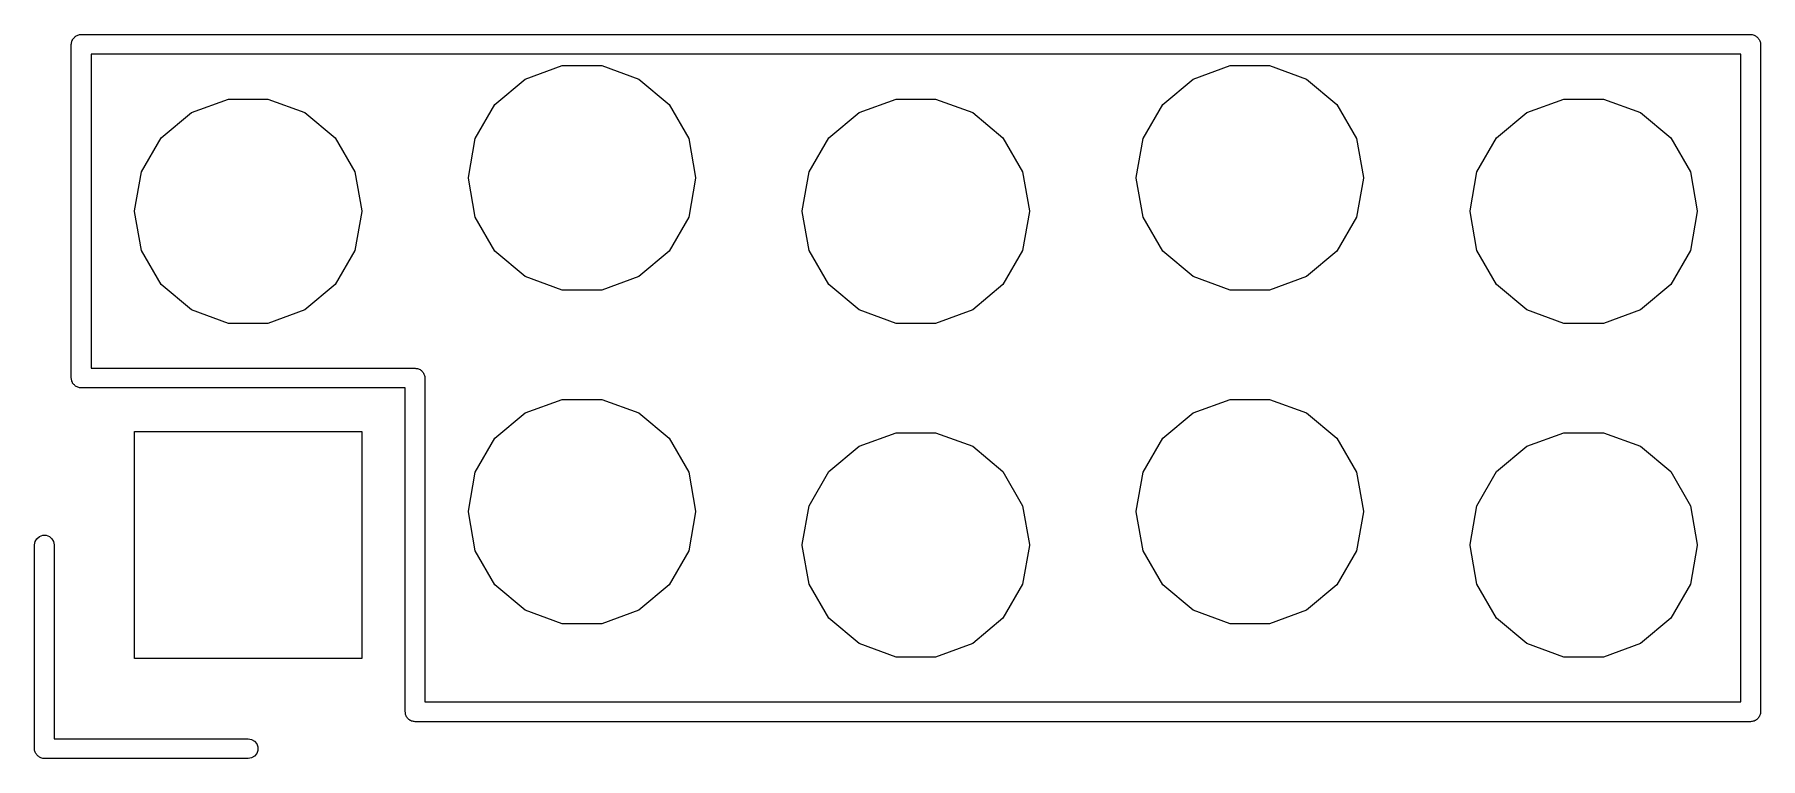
# Model space of a CAD drawing. Extents: x 94.7 to 182.4, y -163.6 to -70.2.
# Drawn here: x 129.88 to 143, y -138.12 to -132.62 of the extents above; entities that cross this region are included whole.
import ezdxf

# ---------------------------------------------------------------- set-up
doc = ezdxf.new("R2010")
doc.units = 0
doc.header["$MEASUREMENT"] = 0
doc.layers.add('BLACK', color=7, linetype='CONTINUOUS')

msp = doc.modelspace()

# ---------------------------------------------------------------- linework, layer by layer
at = {"layer": 'Black'}
for p, q in [((130.155, -132.69), (130.156, -132.684)), ((130.155, -135.23), (130.155, -132.69)), ((130.156, -132.677), (130.158, -132.671)), ((130.156, -132.684), (130.156, -132.677)), ((130.158, -132.671), (130.16, -132.664)), ((130.16, -132.664), (130.163, -132.659)), ((130.163, -132.659), (130.165, -132.653)), ((130.165, -132.653), (130.169, -132.647)), ((130.169, -132.647), (130.173, -132.642)), ((130.173, -132.642), (130.178, -132.638)), ((130.178, -132.638), (130.182, -132.633)), ((130.182, -132.633), (130.187, -132.629)), ((130.187, -132.629), (130.193, -132.625)), ((130.193, -132.625), (130.199, -132.623)), ((130.199, -132.623), (130.204, -132.62)), ((130.204, -132.62), (130.211, -132.618)), ((130.211, -132.618), (130.217, -132.616)), ((130.217, -132.616), (130.224, -132.616)), ((130.224, -132.616), (130.23, -132.615)), ((130.23, -132.615), (142.93, -132.615)), ((142.93, -132.615), (142.936, -132.616)), ((142.936, -132.616), (142.943, -132.616)), ((142.943, -132.616), (142.949, -132.618)), ((142.949, -132.618), (142.956, -132.62)), ((142.956, -132.62), (142.961, -132.623)), ((142.961, -132.623), (142.968, -132.625)), ((142.968, -132.625), (142.973, -132.629)), ((142.973, -132.629), (142.978, -132.633)), ((142.978, -132.633), (142.982, -132.638)), ((142.982, -132.638), (142.987, -132.642)), ((142.987, -132.642), (142.991, -132.647)), ((142.991, -132.647), (142.995, -132.653)), ((142.995, -132.653), (142.997, -132.659)), ((142.997, -132.659), (143, -132.664)), ((143, -132.664), (143.002, -132.671)), ((143.002, -132.671), (143.004, -132.677)), ((143.004, -132.677), (143.004, -132.684)), ((143.004, -132.684), (143.005, -132.69)), ((143.005, -132.69), (143.005, -137.77)), ((142.855, -132.765), (130.305, -132.765)), ((130.305, -132.765), (130.305, -135.155)), ((133.608, -132.955), (133.89, -132.852)), ((133.89, -132.852), (134.19, -132.852)), ((134.19, -132.852), (134.472, -132.955)), ((138.688, -132.955), (138.97, -132.852)), ((138.97, -132.852), (139.27, -132.852)), ((139.27, -132.852), (139.552, -132.955)), ((142.855, -137.695), (142.855, -132.765)), ((133.378, -133.148), (133.608, -132.955)), ((134.472, -132.955), (134.702, -133.148)), ((138.458, -133.148), (138.688, -132.955)), ((139.552, -132.955), (139.782, -133.148)), ((131.068, -133.209), (131.35, -133.106)), ((131.35, -133.106), (131.65, -133.106)), ((131.65, -133.106), (131.932, -133.209)), ((136.148, -133.209), (136.43, -133.106)), ((136.43, -133.106), (136.73, -133.106)), ((136.73, -133.106), (137.012, -133.209)), ((141.228, -133.209), (141.51, -133.106)), ((141.51, -133.106), (141.81, -133.106)), ((141.81, -133.106), (142.092, -133.209)), ((130.838, -133.402), (131.068, -133.209)), ((131.932, -133.209), (132.162, -133.402)), ((133.228, -133.407), (133.378, -133.148)), ((134.702, -133.148), (134.852, -133.407)), ((135.918, -133.402), (136.148, -133.209)), ((137.012, -133.209), (137.242, -133.402)), ((138.308, -133.407), (138.458, -133.148)), ((139.782, -133.148), (139.932, -133.407)), ((140.998, -133.402), (141.228, -133.209)), ((142.092, -133.209), (142.322, -133.402)), ((130.688, -133.661), (130.838, -133.402)), ((132.162, -133.402), (132.312, -133.661)), ((133.176, -133.703), (133.228, -133.407)), ((134.852, -133.407), (134.904, -133.703)), ((135.768, -133.661), (135.918, -133.402)), ((137.242, -133.402), (137.392, -133.661)), ((138.256, -133.703), (138.308, -133.407)), ((139.932, -133.407), (139.984, -133.703)), ((140.848, -133.661), (140.998, -133.402)), ((142.322, -133.402), (142.472, -133.661)), ((130.636, -133.957), (130.688, -133.661)), ((132.312, -133.661), (132.364, -133.957)), ((135.716, -133.957), (135.768, -133.661)), ((137.392, -133.661), (137.444, -133.957)), ((140.796, -133.957), (140.848, -133.661)), ((142.472, -133.661), (142.524, -133.957)), ((133.176, -133.709), (133.176, -133.703)), ((133.228, -134.005), (133.176, -133.709)), ((134.904, -133.709), (134.852, -134.005)), ((134.904, -133.703), (134.904, -133.709)), ((138.256, -133.709), (138.256, -133.703)), ((138.308, -134.005), (138.256, -133.709)), ((139.984, -133.709), (139.932, -134.005)), ((139.984, -133.703), (139.984, -133.709)), ((130.636, -133.963), (130.636, -133.957)), ((130.688, -134.259), (130.636, -133.963)), ((132.364, -133.963), (132.312, -134.259)), ((132.364, -133.957), (132.364, -133.963)), ((133.378, -134.264), (133.228, -134.005)), ((134.852, -134.005), (134.702, -134.264)), ((135.716, -133.963), (135.716, -133.957)), ((135.768, -134.259), (135.716, -133.963)), ((137.444, -133.963), (137.392, -134.259)), ((137.444, -133.957), (137.444, -133.963)), ((138.458, -134.264), (138.308, -134.005)), ((139.932, -134.005), (139.782, -134.264)), ((140.796, -133.963), (140.796, -133.957)), ((140.848, -134.259), (140.796, -133.963)), ((142.524, -133.963), (142.472, -134.259)), ((142.524, -133.957), (142.524, -133.963)), ((130.838, -134.518), (130.688, -134.259)), ((132.312, -134.259), (132.162, -134.518)), ((133.608, -134.457), (133.378, -134.264)), ((134.702, -134.264), (134.472, -134.457)), ((135.918, -134.518), (135.768, -134.259)), ((137.392, -134.259), (137.242, -134.518)), ((138.688, -134.457), (138.458, -134.264)), ((139.782, -134.264), (139.552, -134.457)), ((140.998, -134.518), (140.848, -134.259)), ((142.472, -134.259), (142.322, -134.518)), ((131.068, -134.711), (130.838, -134.518)), ((132.162, -134.518), (131.932, -134.711)), ((133.89, -134.56), (133.608, -134.457)), ((134.19, -134.56), (133.89, -134.56)), ((134.472, -134.457), (134.19, -134.56)), ((136.148, -134.711), (135.918, -134.518)), ((137.242, -134.518), (137.012, -134.711)), ((138.97, -134.56), (138.688, -134.457)), ((139.27, -134.56), (138.97, -134.56)), ((139.552, -134.457), (139.27, -134.56)), ((141.228, -134.711), (140.998, -134.518)), ((142.322, -134.518), (142.092, -134.711)), ((131.35, -134.814), (131.068, -134.711)), ((131.932, -134.711), (131.65, -134.814)), ((136.43, -134.814), (136.148, -134.711)), ((137.012, -134.711), (136.73, -134.814)), ((141.51, -134.814), (141.228, -134.711)), ((142.092, -134.711), (141.81, -134.814)), ((131.65, -134.814), (131.35, -134.814)), ((136.73, -134.814), (136.43, -134.814)), ((141.81, -134.814), (141.51, -134.814)), ((130.156, -135.236), (130.155, -135.23)), ((130.156, -135.243), (130.156, -135.236)), ((130.305, -135.155), (132.77, -135.155)), ((132.77, -135.155), (132.776, -135.156)), ((132.776, -135.156), (132.783, -135.156)), ((132.783, -135.156), (132.789, -135.158)), ((132.789, -135.158), (132.796, -135.16)), ((132.796, -135.16), (132.801, -135.163)), ((132.801, -135.163), (132.808, -135.165)), ((132.808, -135.165), (132.813, -135.169)), ((132.813, -135.169), (132.818, -135.173)), ((132.818, -135.173), (132.822, -135.178)), ((132.822, -135.178), (132.827, -135.182)), ((132.827, -135.182), (132.831, -135.187)), ((132.831, -135.187), (132.835, -135.193)), ((132.835, -135.193), (132.837, -135.199)), ((132.837, -135.199), (132.84, -135.204)), ((132.84, -135.204), (132.842, -135.211)), ((132.842, -135.211), (132.844, -135.217)), ((132.844, -135.217), (132.844, -135.224)), ((132.844, -135.224), (132.845, -135.23)), ((132.845, -135.23), (132.845, -137.695)), ((130.158, -135.249), (130.156, -135.243)), ((130.16, -135.256), (130.158, -135.249)), ((130.163, -135.261), (130.16, -135.256)), ((130.165, -135.268), (130.163, -135.261)), ((130.169, -135.273), (130.165, -135.268)), ((130.173, -135.278), (130.169, -135.273)), ((130.178, -135.282), (130.173, -135.278)), ((130.182, -135.287), (130.178, -135.282)), ((130.187, -135.291), (130.182, -135.287)), ((130.193, -135.295), (130.187, -135.291)), ((130.199, -135.297), (130.193, -135.295)), ((130.204, -135.3), (130.199, -135.297)), ((130.211, -135.302), (130.204, -135.3)), ((130.217, -135.304), (130.211, -135.302)), ((130.224, -135.304), (130.217, -135.304)), ((130.23, -135.305), (130.224, -135.304)), ((132.695, -135.305), (130.23, -135.305)), ((132.695, -137.77), (132.695, -135.305)), ((133.378, -135.688), (133.608, -135.495)), ((133.608, -135.495), (133.89, -135.392)), ((133.89, -135.392), (134.19, -135.392)), ((134.19, -135.392), (134.472, -135.495)), ((134.472, -135.495), (134.702, -135.688)), ((138.458, -135.688), (138.688, -135.495)), ((138.688, -135.495), (138.97, -135.392)), ((138.97, -135.392), (139.27, -135.392)), ((139.27, -135.392), (139.552, -135.495)), ((139.552, -135.495), (139.782, -135.688)), ((130.636, -137.364), (130.636, -135.636)), ((130.636, -135.636), (132.364, -135.636)), ((132.364, -135.636), (132.364, -137.364)), ((133.228, -135.947), (133.378, -135.688)), ((134.702, -135.688), (134.852, -135.947)), ((135.918, -135.942), (136.148, -135.749)), ((136.148, -135.749), (136.43, -135.646)), ((136.43, -135.646), (136.73, -135.646)), ((136.73, -135.646), (137.012, -135.749)), ((137.012, -135.749), (137.242, -135.942)), ((138.308, -135.947), (138.458, -135.688)), ((139.782, -135.688), (139.932, -135.947)), ((140.998, -135.942), (141.228, -135.749)), ((141.228, -135.749), (141.51, -135.646)), ((141.51, -135.646), (141.81, -135.646)), ((141.81, -135.646), (142.092, -135.749)), ((142.092, -135.749), (142.322, -135.942)), ((133.176, -136.243), (133.228, -135.947)), ((134.852, -135.947), (134.904, -136.243)), ((135.768, -136.201), (135.918, -135.942)), ((137.242, -135.942), (137.392, -136.201)), ((138.256, -136.243), (138.308, -135.947)), ((139.932, -135.947), (139.984, -136.243)), ((140.848, -136.201), (140.998, -135.942)), ((142.322, -135.942), (142.472, -136.201)), ((133.176, -136.249), (133.176, -136.243)), ((133.228, -136.545), (133.176, -136.249)), ((134.904, -136.249), (134.852, -136.545)), ((134.904, -136.243), (134.904, -136.249)), ((135.716, -136.497), (135.768, -136.201)), ((137.392, -136.201), (137.444, -136.497)), ((138.256, -136.249), (138.256, -136.243)), ((138.308, -136.545), (138.256, -136.249)), ((139.984, -136.249), (139.932, -136.545)), ((139.984, -136.243), (139.984, -136.249)), ((140.796, -136.497), (140.848, -136.201)), ((142.472, -136.201), (142.524, -136.497)), ((129.875, -136.5), (129.88, -136.474)), ((129.875, -138.05), (129.875, -136.5)), ((129.88, -136.474), (129.893, -136.452)), ((129.893, -136.452), (129.913, -136.435)), ((129.913, -136.435), (129.937, -136.426)), ((129.937, -136.426), (129.963, -136.426)), ((129.963, -136.426), (129.988, -136.435)), ((129.988, -136.435), (130.007, -136.452)), ((130.007, -136.452), (130.02, -136.474)), ((130.02, -136.474), (130.025, -136.5)), ((130.025, -136.5), (130.025, -137.975)), ((133.378, -136.804), (133.228, -136.545)), ((134.852, -136.545), (134.702, -136.804)), ((135.716, -136.503), (135.716, -136.497)), ((135.768, -136.799), (135.716, -136.503)), ((137.444, -136.503), (137.392, -136.799)), ((137.444, -136.497), (137.444, -136.503)), ((138.458, -136.804), (138.308, -136.545)), ((139.932, -136.545), (139.782, -136.804)), ((140.796, -136.503), (140.796, -136.497)), ((140.848, -136.799), (140.796, -136.503)), ((142.524, -136.503), (142.472, -136.799)), ((142.524, -136.497), (142.524, -136.503)), ((133.608, -136.997), (133.378, -136.804)), ((134.702, -136.804), (134.472, -136.997)), ((135.918, -137.058), (135.768, -136.799)), ((137.392, -136.799), (137.242, -137.058)), ((138.688, -136.997), (138.458, -136.804)), ((139.782, -136.804), (139.552, -136.997)), ((140.998, -137.058), (140.848, -136.799)), ((142.472, -136.799), (142.322, -137.058)), ((133.89, -137.1), (133.608, -136.997)), ((134.472, -136.997), (134.19, -137.1)), ((136.148, -137.251), (135.918, -137.058)), ((137.242, -137.058), (137.012, -137.251)), ((138.97, -137.1), (138.688, -136.997)), ((139.552, -136.997), (139.27, -137.1)), ((141.228, -137.251), (140.998, -137.058)), ((142.322, -137.058), (142.092, -137.251)), ((134.19, -137.1), (133.89, -137.1)), ((139.27, -137.1), (138.97, -137.1)), ((136.43, -137.354), (136.148, -137.251)), ((137.012, -137.251), (136.73, -137.354)), ((141.51, -137.354), (141.228, -137.251)), ((142.092, -137.251), (141.81, -137.354)), ((132.364, -137.364), (130.636, -137.364)), ((136.73, -137.354), (136.43, -137.354)), ((141.81, -137.354), (141.51, -137.354)), ((132.845, -137.695), (142.855, -137.695)), ((132.696, -137.776), (132.695, -137.77)), ((132.696, -137.783), (132.696, -137.776)), ((132.698, -137.789), (132.696, -137.783)), ((132.7, -137.796), (132.698, -137.789)), ((132.703, -137.801), (132.7, -137.796)), ((132.705, -137.808), (132.703, -137.801)), ((132.709, -137.813), (132.705, -137.808)), ((132.713, -137.818), (132.709, -137.813)), ((132.718, -137.822), (132.713, -137.818)), ((132.722, -137.827), (132.718, -137.822)), ((132.727, -137.831), (132.722, -137.827)), ((132.733, -137.835), (132.727, -137.831)), ((132.739, -137.837), (132.733, -137.835)), ((132.744, -137.84), (132.739, -137.837)), ((132.751, -137.842), (132.744, -137.84)), ((132.757, -137.844), (132.751, -137.842)), ((132.764, -137.844), (132.757, -137.844)), ((132.77, -137.845), (132.764, -137.844)), ((142.93, -137.845), (132.77, -137.845)), ((142.936, -137.844), (142.93, -137.845)), ((142.943, -137.844), (142.936, -137.844)), ((142.949, -137.842), (142.943, -137.844)), ((142.956, -137.84), (142.949, -137.842)), ((142.961, -137.837), (142.956, -137.84)), ((142.968, -137.835), (142.961, -137.837)), ((142.973, -137.831), (142.968, -137.835)), ((142.978, -137.827), (142.973, -137.831)), ((142.982, -137.822), (142.978, -137.827)), ((142.987, -137.818), (142.982, -137.822)), ((142.991, -137.813), (142.987, -137.818)), ((142.995, -137.808), (142.991, -137.813)), ((142.997, -137.801), (142.995, -137.808)), ((143, -137.796), (142.997, -137.801)), ((143.002, -137.789), (143, -137.796)), ((143.004, -137.783), (143.002, -137.789)), ((143.005, -137.77), (143.004, -137.776)), ((143.004, -137.776), (143.004, -137.783)), ((130.025, -137.975), (131.5, -137.975)), ((131.5, -137.975), (131.526, -137.98)), ((131.526, -137.98), (131.548, -137.993)), ((131.548, -137.993), (131.565, -138.013)), ((129.876, -138.056), (129.875, -138.05)), ((129.876, -138.063), (129.876, -138.056)), ((129.878, -138.069), (129.876, -138.063)), ((129.88, -138.076), (129.878, -138.069)), ((129.883, -138.081), (129.88, -138.076)), ((129.885, -138.088), (129.883, -138.081)), ((129.889, -138.093), (129.885, -138.088)), ((129.893, -138.098), (129.889, -138.093)), ((129.898, -138.102), (129.893, -138.098)), ((129.902, -138.107), (129.898, -138.102)), ((129.907, -138.111), (129.902, -138.107)), ((129.913, -138.115), (129.907, -138.111)), ((129.919, -138.117), (129.913, -138.115)), ((129.924, -138.12), (129.919, -138.117)), ((129.931, -138.122), (129.924, -138.12)), ((129.937, -138.124), (129.931, -138.122)), ((129.944, -138.124), (129.937, -138.124)), ((129.95, -138.125), (129.944, -138.124)), ((131.5, -138.125), (129.95, -138.125)), ((131.526, -138.12), (131.5, -138.125)), ((131.548, -138.107), (131.526, -138.12)), ((131.565, -138.088), (131.548, -138.107)), ((131.565, -138.013), (131.574, -138.037)), ((131.574, -138.063), (131.565, -138.088)), ((131.574, -138.037), (131.574, -138.063))]:
    msp.add_line(p, q, dxfattribs=at)

doc.saveas('drawing.dxf')
